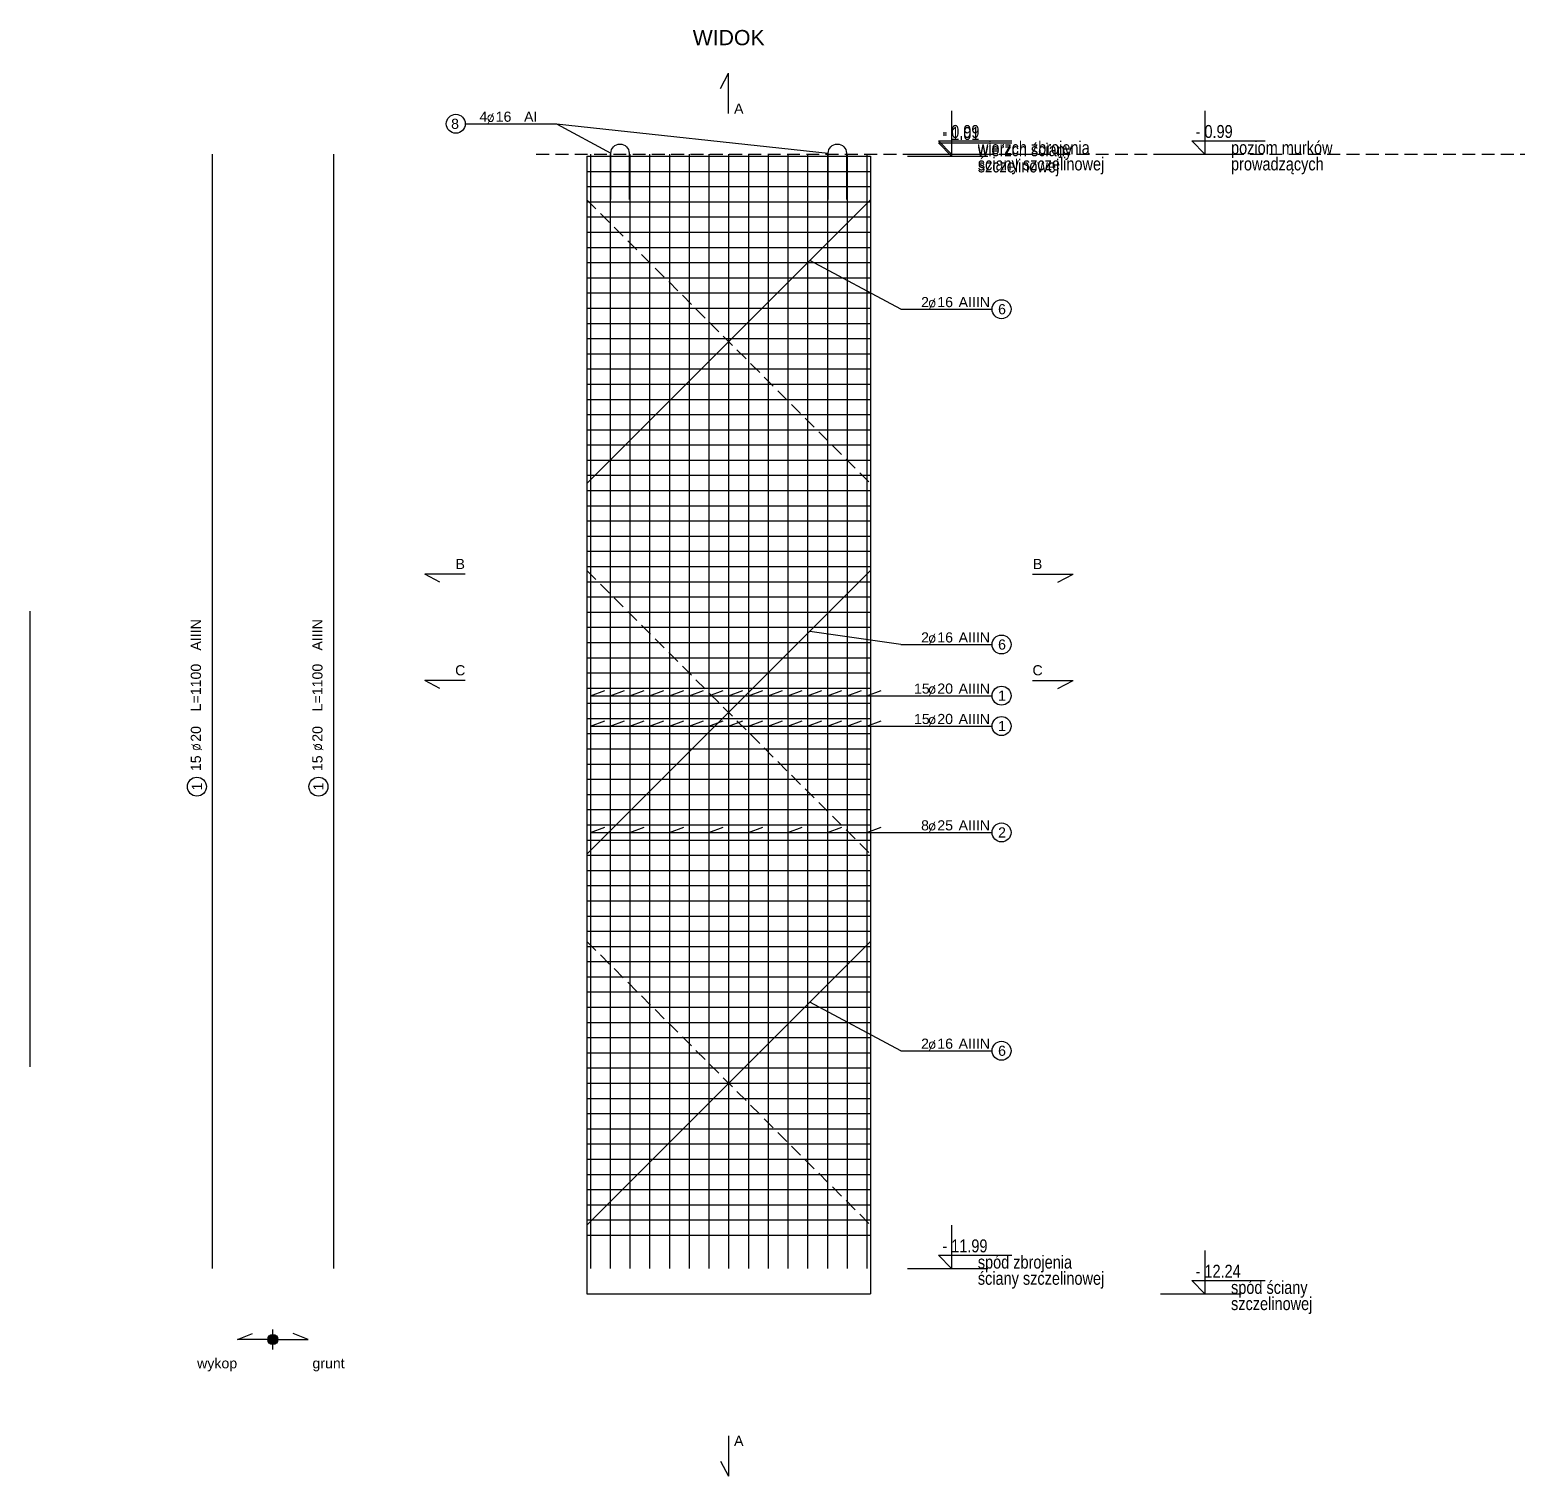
# Model space of a CAD drawing. Extents: x -5033 to 9347, y -16423 to -2430.
# Drawn here: x -1550 to -81, y -3858 to -2430 of the extents above; entities that cross this region are included whole.
import ezdxf
from ezdxf.enums import TextEntityAlignment as Align

# ---------------------------------------------------------------- set-up
doc = ezdxf.new("R2010")
doc.units = 0
doc.header["$MEASUREMENT"] = 0
doc.linetypes.add('DASHED', pattern=[19.05, 12.7, -6.35])
for name, color, linetype in [('__SOL-KOTY_WYSOKOSCIOWE', 4, 'CONTINUOUS'), ('__SOL-OPISY', 4, 'CONTINUOUS'), ('__SOL-PRZERYWANA', 253, 'DASHED'), ('__SOL-WIDOK', 4, 'CONTINUOUS'), ('__SOL-ZBROJENIE', 3, 'CONTINUOUS')]:
    doc.layers.add(name, color=color, linetype=linetype)
doc.styles.add('ARIAL', font='arial.ttf', dxfattribs={"height": 2.5})
doc.styles.add('SIMPLEX', font='SIMPLEX.SHX', dxfattribs={"width": 0.8})
doc.styles.get("Standard").update_dxf_attribs({"font": 'arial.ttf'})

# ---------------------------------------------------------------- blocks, each defined once
blk = doc.blocks.new('OPIS_PRET_BEZ_LINII')
at = {"layer": '__SOL-OPISY'}
blk.add_circle((25.7, 0), 9.36, dxfattribs=at)
at = {"layer": '__SOL-OPISY', "style": 'SIMPLEX', "width": 0.9}
blk.add_text(' %%c ', height=10, dxfattribs=at).set_placement((64.7, -4.8), align=Align.CENTER)
at = {"layer": '__SOL-OPISY', "style": 'ARIAL', "width": 0.8}
blk.add_attdef('NUMER', text='', height=10, dxfattribs=at).set_placement((25.7, 0), align=Align.MIDDLE)
blk.add_attdef('ILOSC', text='', height=10, dxfattribs=at).set_placement((56.9, -5.1), align=Align.RIGHT)
for tag, p in [('SREDNICA', (71, -5.1)), ('DLUGOSC', (95.1, -5.2)), ('STAL', (144.7, -5.2))]:
    blk.add_attdef(tag, p, '', height=10, dxfattribs=at)
blk = doc.blocks.new('OPIS_PRAWY')
at = {"layer": '__SOL-OPISY'}
blk.add_line((0, 0), (90, 0), dxfattribs=at)
blk.add_circle((99.4, 0), 9.36, dxfattribs=at)
at = {"layer": '__SOL-OPISY', "style": 'SIMPLEX', "width": 0.9}
blk.add_text(' %%c ', height=10, dxfattribs=at).set_placement((20.9, 0.5))
at = {"layer": '__SOL-OPISY', "style": 'ARIAL', "width": 0.8}
blk.add_attdef('ILOSC', text='', height=10, dxfattribs=at).set_placement((27.1, 0.1), align=Align.RIGHT)
for tag, p in [('SREDNICA', (35.4, 0.1)), ('STAL', (58.4, 0.5))]:
    blk.add_attdef(tag, p, '', height=10, dxfattribs=at)
for tag, p in [('NUMER', (99.4, 0)), ('DLUGOSC', (52.8, -6.1))]:
    blk.add_attdef(tag, text='', height=10, dxfattribs=at).set_placement(p, align=Align.MIDDLE)
blk = doc.blocks.new('OPIS_LEWY')
at = {"layer": '__SOL-OPISY'}
blk.add_line((-90, 0), (0, 0), dxfattribs=at)
blk.add_circle((-99.4, 0), 9.36, dxfattribs=at)
at = {"layer": '__SOL-OPISY', "style": 'SIMPLEX', "width": 0.9}
blk.add_text(' %%c ', height=10, dxfattribs=at).set_placement((-75, 0.5))
at = {"layer": '__SOL-OPISY', "style": 'ARIAL', "width": 0.8}
for tag, p in [('NUMER', (-99.4, 0)), ('DLUGOSC', (-58.9, -6.6))]:
    blk.add_attdef(tag, text='', height=10, dxfattribs=at).set_placement(p, align=Align.MIDDLE)
blk.add_attdef('ILOSC', text='', height=10, dxfattribs=at).set_placement((-74, 0.1), align=Align.RIGHT)
for tag, p in [('SREDNICA', (-65.8, 0.1)), ('STAL', (-42.7, 0.3))]:
    blk.add_attdef(tag, p, '', height=10, dxfattribs=at)
blk = doc.blocks.new('KOTA')
at = {"layer": '__SOL-KOTY_WYSOKOSCIOWE'}
for p, q in [((0, 33.4), (0, 0)), ((-34, 0), (28, 0)), ((0, 0), (-9.9, 10.4)), ((-9.9, 10.4), (46.5, 10.4))]:
    blk.add_line(p, q, dxfattribs=at)
at = {"layer": '__SOL-KOTY_WYSOKOSCIOWE', "style": 'ARIAL', "width": 0.8}
blk.add_attdef('RZEDNA', (500.5, 15.9), '', height=10.4, dxfattribs=at)

msp = doc.modelspace()

# ---------------------------------------------------------------- hatches: boundary and pattern name
at = {"layer": '__SOL-OPISY'}
msp.add_hatch(color=256, dxfattribs=at).paths.add_polyline_path([(-1305, -3723, 1), (-1315, -3723, 1)])

# ---------------------------------------------------------------- linework, layer by layer
for p, q in [((-868, -2488), (-860, -2473)), ((-860, -2513), (-860, -2473)), ((-1030, -2523), (-976.25, -2552)), ((-1030, -2523), (-761.75, -2552)), ((-690, -2706), (-780, -2658)), ((-1120, -2967.5), (-1160, -2967.5)), ((-1145, -2975.5), (-1160, -2967.5)), ((-560, -2967.5), (-520, -2967.5)), ((-535, -2975.5), (-520, -2967.5)), ((-690, -3037), (-780, -3024)), ((-1120, -3072.5), (-1160, -3072.5)), ((-1145, -3080.5), (-1160, -3072.5)), ((-996.5, -3087.5), (-982.4, -3082.37)), ((-977, -3087.5), (-962.9, -3082.37)), ((-957.5, -3087.5), (-943.4, -3082.37)), ((-938, -3087.5), (-923.9, -3082.37)), ((-918.5, -3087.5), (-904.4, -3082.37)), ((-899, -3087.5), (-884.9, -3082.37)), ((-879.5, -3087.5), (-865.4, -3082.37)), ((-860, -3087.5), (-845.9, -3082.37)), ((-840.5, -3087.5), (-826.4, -3082.37)), ((-821, -3087.5), (-806.9, -3082.37)), ((-801.5, -3087.5), (-787.4, -3082.37)), ((-782, -3087.5), (-767.9, -3082.37)), ((-762.5, -3087.5), (-748.4, -3082.37)), ((-743, -3087.5), (-728.9, -3082.37)), ((-723.5, -3087.5), (-709.4, -3082.37)), ((-560, -3072.5), (-520, -3072.5)), ((-535, -3080.5), (-520, -3072.5)), ((-996.5, -3087.5), (-690, -3087.5)), ((-996.5, -3117.5), (-982.4, -3112.37)), ((-977, -3117.5), (-962.9, -3112.37)), ((-957.5, -3117.5), (-943.4, -3112.37)), ((-938, -3117.5), (-923.9, -3112.37)), ((-918.5, -3117.5), (-904.4, -3112.37)), ((-899, -3117.5), (-884.9, -3112.37)), ((-879.5, -3117.5), (-865.4, -3112.37)), ((-860, -3117.5), (-845.9, -3112.37)), ((-840.5, -3117.5), (-826.4, -3112.37)), ((-821, -3117.5), (-806.9, -3112.37)), ((-801.5, -3117.5), (-787.4, -3112.37)), ((-782, -3117.5), (-767.9, -3112.37)), ((-762.5, -3117.5), (-748.4, -3112.37)), ((-743, -3117.5), (-728.9, -3112.37)), ((-723.5, -3117.5), (-709.4, -3112.37)), ((-996.5, -3117.5), (-690, -3117.5)), ((-996.5, -3222.5), (-982.4, -3217.37)), ((-996.5, -3222.5), (-690, -3222.5)), ((-957.5, -3222.5), (-943.4, -3217.37)), ((-918.5, -3222.5), (-904.4, -3217.37)), ((-879.5, -3222.5), (-865.4, -3217.37)), ((-840.5, -3222.5), (-826.4, -3217.37)), ((-801.5, -3222.5), (-787.4, -3217.37)), ((-762.5, -3222.5), (-748.4, -3217.37)), ((-723.5, -3222.5), (-709.4, -3217.37)), ((-690, -3438), (-780, -3390)), ((-1310, -3733), (-1310, -3713)), ((-1345, -3723), (-1330, -3717)), ((-1310, -3723), (-1345, -3723)), ((-1310, -3723), (-1275, -3723)), ((-1275, -3723), (-1290, -3717)), ((-860, -3818), (-860, -3858)), ((-868, -3843), (-860, -3858))]:
    msp.add_line(p, q, dxfattribs=at)
msp.add_circle((-1310, -3723), 5, dxfattribs=at)
at = {"layer": '__SOL-PRZERYWANA'}
msp.add_line((-1050, -2553), (330, -2553), dxfattribs=at)
for points in [[(-1000, -2578), (-1000, -2598), (-720, -2878), (-720, -2898)], [(-1000, -2944), (-1000, -2964), (-720, -3244), (-720, -3264)], [(-1000, -3310), (-1000, -3330), (-720, -3610), (-720, -3630)]]:
    msp.add_lwpolyline(points, dxfattribs=at)
at = {"layer": '__SOL-WIDOK'}
for p, q in [((-1000, -2555), (-1000, -3678)), ((-1000, -2555), (-720, -2555)), ((-720, -2555), (-720, -3678)), ((-1000, -3678), (-720, -3678))]:
    msp.add_line(p, q, dxfattribs=at)
at = {"layer": '__SOL-ZBROJENIE'}
for p, q in [((-1370, -2553), (-1370, -3653)), ((-1250, -2553), (-1250, -3653)), ((-996.5, -2553), (-996.5, -3653)), ((-977, -2553), (-977, -3653)), ((-957.5, -2553), (-957.5, -3653)), ((-938, -2553), (-938, -3653)), ((-918.5, -2553), (-918.5, -3653)), ((-899, -2553), (-899, -3653)), ((-879.5, -2553), (-879.5, -3653)), ((-860, -2553), (-860, -3653)), ((-840.5, -2553), (-840.5, -3653)), ((-821, -2553), (-821, -3653)), ((-801.5, -2553), (-801.5, -3653)), ((-782, -2553), (-782, -3653)), ((-762.5, -2553), (-762.5, -3653)), ((-743, -2553), (-743, -3653)), ((-723.5, -2553), (-723.5, -3653)), ((-1000, -2570), (-720, -2570)), ((-1000, -2585), (-720, -2585)), ((-1000, -2600), (-720, -2600)), ((-1000, -2615), (-720, -2615)), ((-1000, -2630), (-720, -2630)), ((-1000, -2645), (-720, -2645)), ((-1000, -2660), (-720, -2660)), ((-1000, -2675), (-720, -2675)), ((-1000, -2690), (-720, -2690)), ((-1000, -2705), (-720, -2705)), ((-1000, -2720), (-720, -2720)), ((-1000, -2735), (-720, -2735)), ((-1000, -2750), (-720, -2750)), ((-1000, -2765), (-720, -2765)), ((-1000, -2780), (-720, -2780)), ((-1000, -2795), (-720, -2795)), ((-1000, -2810), (-720, -2810)), ((-1000, -2825), (-720, -2825)), ((-1000, -2840), (-720, -2840)), ((-1000, -2855), (-720, -2855)), ((-1000, -2870), (-720, -2870)), ((-1000, -2885), (-720, -2885)), ((-1000, -2900), (-720, -2900)), ((-1000, -2915), (-720, -2915)), ((-1000, -2930), (-720, -2930)), ((-1000, -2945), (-720, -2945)), ((-1000, -2960), (-720, -2960)), ((-1000, -2975), (-720, -2975)), ((-1000, -2990), (-720, -2990)), ((-1550, -3004), (-1550, -3454)), ((-1000, -3005), (-720, -3005)), ((-1000, -3020), (-720, -3020)), ((-1000, -3035), (-720, -3035)), ((-1000, -3050), (-720, -3050)), ((-1000, -3065), (-720, -3065)), ((-1000, -3080), (-720, -3080)), ((-1000, -3095), (-720, -3095)), ((-1000, -3110), (-720, -3110)), ((-1000, -3125), (-720, -3125)), ((-1000, -3140), (-720, -3140)), ((-1000, -3155), (-720, -3155)), ((-1000, -3170), (-720, -3170)), ((-1000, -3185), (-720, -3185)), ((-1000, -3200), (-720, -3200)), ((-1000, -3215), (-720, -3215)), ((-1000, -3230), (-720, -3230)), ((-1000, -3245), (-720, -3245)), ((-1000, -3260), (-720, -3260)), ((-1000, -3275), (-720, -3275)), ((-1000, -3290), (-720, -3290)), ((-1000, -3305), (-720, -3305)), ((-1000, -3320), (-720, -3320)), ((-1000, -3335), (-720, -3335)), ((-1000, -3350), (-720, -3350)), ((-1000, -3365), (-720, -3365)), ((-1000, -3380), (-720, -3380)), ((-1000, -3395), (-720, -3395)), ((-1000, -3410), (-720, -3410)), ((-1000, -3425), (-720, -3425)), ((-1000, -3440), (-720, -3440)), ((-1000, -3455), (-720, -3455)), ((-1000, -3470), (-720, -3470)), ((-1000, -3485), (-720, -3485)), ((-1000, -3500), (-720, -3500)), ((-1000, -3515), (-720, -3515)), ((-1000, -3530), (-720, -3530)), ((-1000, -3545), (-720, -3545)), ((-1000, -3560), (-720, -3560)), ((-1000, -3575), (-720, -3575)), ((-1000, -3590), (-720, -3590)), ((-1000, -3605), (-720, -3605)), ((-1000, -3620), (-720, -3620))]:
    msp.add_line(p, q, dxfattribs=at)
for points in [[(-976.25, -2597.86), (-976.25, -2552, -1), (-958.25, -2552), (-958.25, -2597.86)], [(-761.75, -2597.86), (-761.75, -2552, -1), (-743.75, -2552), (-743.75, -2597.86)]]:
    msp.add_lwpolyline(points, format="xyb", dxfattribs=at)
for points in [[(-720, -2578), (-720, -2598), (-1000, -2878), (-1000, -2898)], [(-720, -2944), (-720, -2964), (-1000, -3244), (-1000, -3264)], [(-720, -3310), (-720, -3330), (-1000, -3610), (-1000, -3630)]]:
    msp.add_lwpolyline(points, dxfattribs=at)

# ---------------------------------------------------------------- block references
at = {"layer": '__SOL-KOTY_WYSOKOSCIOWE'}
ref = msp.add_blockref('KOTA', (-640, -2553), dxfattribs=dict(at, xscale=1.28, yscale=1.28, zscale=1.28))
ref.add_attrib('RZEDNA', '- 0.99', (-649, -2537), dxfattribs={"height": 12.8, "style": 'ARIAL', "width": 0.8})
ref.add_attrib('OPIS1', 'wierzch zbrojenia', (-614, -2553), dxfattribs={"height": 12.8, "style": 'ARIAL', "width": 0.8})
ref.add_attrib('OPIS2', 'ściany szczelinowej', (-614, -2569), dxfattribs={"height": 12.8, "style": 'ARIAL', "width": 0.8})
ref = msp.add_blockref('KOTA', (-390, -2553), dxfattribs=dict(at, xscale=1.28, yscale=1.28, zscale=1.28))
ref.add_attrib('RZEDNA', '- 0.99', (-399, -2537), dxfattribs={"height": 12.8, "style": 'ARIAL', "width": 0.8})
ref.add_attrib('OPIS1', 'poziom murków', (-364, -2553), dxfattribs={"height": 12.8, "style": 'ARIAL', "width": 0.8})
ref.add_attrib('OPIS2', 'prowadzących', (-364, -2569), dxfattribs={"height": 12.8, "style": 'ARIAL', "width": 0.8})
ref = msp.add_blockref('KOTA', (-640, -2555), dxfattribs=dict(at, xscale=1.28, yscale=1.28, zscale=1.28))
ref.add_attrib('RZEDNA', '- 1.01', (-649, -2539), dxfattribs={"height": 12.8, "style": 'ARIAL', "width": 0.8})
ref.add_attrib('OPIS1', 'wierzch ściany', (-614, -2555), dxfattribs={"height": 12.8, "style": 'ARIAL', "width": 0.8})
ref.add_attrib('OPIS2', 'szczelinowej', (-614, -2571), dxfattribs={"height": 12.8, "style": 'ARIAL', "width": 0.8})
ref = msp.add_blockref('KOTA', (-640, -3653), dxfattribs=dict(at, xscale=1.28, yscale=1.28, zscale=1.28))
ref.add_attrib('RZEDNA', '- 11.99', (-649, -3637), dxfattribs={"height": 12.8, "style": 'ARIAL', "width": 0.8})
ref.add_attrib('OPIS1', 'spód zbrojenia', (-614, -3653), dxfattribs={"height": 12.8, "style": 'ARIAL', "width": 0.8})
ref.add_attrib('OPIS2', 'ściany szczelinowej', (-614, -3669), dxfattribs={"height": 12.8, "style": 'ARIAL', "width": 0.8})
ref = msp.add_blockref('KOTA', (-390, -3678), dxfattribs=dict(at, xscale=1.28, yscale=1.28, zscale=1.28))
ref.add_attrib('RZEDNA', '- 12.24', (-399, -3662), dxfattribs={"height": 12.8, "style": 'ARIAL', "width": 0.8})
ref.add_attrib('OPIS1', 'spód ściany', (-364, -3678), dxfattribs={"height": 12.8, "style": 'ARIAL', "width": 0.8})
ref.add_attrib('OPIS2', 'szczelinowej', (-364, -3694), dxfattribs={"height": 12.8, "style": 'ARIAL', "width": 0.8})
at = {"layer": '__SOL-OPISY'}
ref = msp.add_blockref('OPIS_LEWY', (-1030, -2523), dxfattribs=at)
ref.add_attrib('ILOSC', '4', (-1106, -2521), dxfattribs={"height": 10, "style": 'ARIAL'})
ref.add_attrib('SREDNICA', '16', (-1090, -2521), dxfattribs={"height": 10, "style": 'ARIAL'})
ref.add_attrib('STAL', 'AI', (-1062, -2521), dxfattribs={"height": 10, "style": 'ARIAL'})
ref.add_attrib('NUMER', '8', (-1134, -2528), dxfattribs={"height": 10, "style": 'ARIAL'})
ref = msp.add_blockref('OPIS_PRAWY', (-690, -2706), dxfattribs=at)
ref.add_attrib('ILOSC', '2', (-670, -2704), dxfattribs={"height": 10, "style": 'ARIAL'})
ref.add_attrib('SREDNICA', '16', (-654, -2704), dxfattribs={"height": 10, "style": 'ARIAL'})
ref.add_attrib('STAL', 'AIIIN', (-633, -2704), dxfattribs={"height": 10, "style": 'ARIAL'})
ref.add_attrib('NUMER', '6', (-594, -2711), dxfattribs={"height": 10, "style": 'ARIAL'})
ref = msp.add_blockref('OPIS_PRET_BEZ_LINII', (-1385, -3203), dxfattribs=dict(at, rotation=90))
ref.add_attrib('NUMER', '1', (-1380, -3181), dxfattribs={"height": 10, "rotation": 90, "style": 'ARIAL'})
ref.add_attrib('ILOSC', '15', (-1381, -3162), dxfattribs={"height": 10, "rotation": 90, "style": 'ARIAL'})
ref.add_attrib('SREDNICA', '20', (-1381, -3133), dxfattribs={"height": 10, "rotation": 90, "style": 'ARIAL'})
ref.add_attrib('DLUGOSC', 'L=1100', (-1381, -3103), dxfattribs={"height": 10, "rotation": 90, "style": 'ARIAL'})
ref.add_attrib('STAL', 'AIIIN', (-1381, -3043), dxfattribs={"height": 10, "rotation": 90, "style": 'ARIAL'})
ref = msp.add_blockref('OPIS_PRET_BEZ_LINII', (-1265, -3203), dxfattribs=dict(at, rotation=90))
ref.add_attrib('NUMER', '1', (-1260, -3181), dxfattribs={"height": 10, "rotation": 90, "style": 'ARIAL'})
ref.add_attrib('ILOSC', '15', (-1261, -3162), dxfattribs={"height": 10, "rotation": 90, "style": 'ARIAL'})
ref.add_attrib('SREDNICA', '20', (-1261, -3133), dxfattribs={"height": 10, "rotation": 90, "style": 'ARIAL'})
ref.add_attrib('DLUGOSC', 'L=1100', (-1261, -3103), dxfattribs={"height": 10, "rotation": 90, "style": 'ARIAL'})
ref.add_attrib('STAL', 'AIIIN', (-1261, -3043), dxfattribs={"height": 10, "rotation": 90, "style": 'ARIAL'})
ref = msp.add_blockref('OPIS_PRAWY', (-690, -3037), dxfattribs=at)
ref.add_attrib('ILOSC', '2', (-670, -3035), dxfattribs={"height": 10, "style": 'ARIAL'})
ref.add_attrib('SREDNICA', '16', (-654, -3035), dxfattribs={"height": 10, "style": 'ARIAL'})
ref.add_attrib('STAL', 'AIIIN', (-633, -3035), dxfattribs={"height": 10, "style": 'ARIAL'})
ref.add_attrib('NUMER', '6', (-594, -3042), dxfattribs={"height": 10, "style": 'ARIAL'})
ref = msp.add_blockref('OPIS_PRAWY', (-690, -3087.5), dxfattribs=at)
ref.add_attrib('ILOSC', '15', (-677, -3085.5), dxfattribs={"height": 10, "style": 'ARIAL'})
ref.add_attrib('SREDNICA', '20', (-654, -3085.5), dxfattribs={"height": 10, "style": 'ARIAL'})
ref.add_attrib('STAL', 'AIIIN', (-633, -3085.5), dxfattribs={"height": 10, "style": 'ARIAL'})
ref.add_attrib('NUMER', '1', (-594, -3092.5), dxfattribs={"height": 10, "style": 'ARIAL'})
ref = msp.add_blockref('OPIS_PRAWY', (-690, -3117.5), dxfattribs=at)
ref.add_attrib('ILOSC', '15', (-677, -3115.5), dxfattribs={"height": 10, "style": 'ARIAL'})
ref.add_attrib('SREDNICA', '20', (-654, -3115.5), dxfattribs={"height": 10, "style": 'ARIAL'})
ref.add_attrib('STAL', 'AIIIN', (-633, -3115.5), dxfattribs={"height": 10, "style": 'ARIAL'})
ref.add_attrib('NUMER', '1', (-594, -3122.5), dxfattribs={"height": 10, "style": 'ARIAL'})
ref = msp.add_blockref('OPIS_PRAWY', (-690, -3222.5), dxfattribs=at)
ref.add_attrib('ILOSC', '8', (-670, -3220.5), dxfattribs={"height": 10, "style": 'ARIAL'})
ref.add_attrib('SREDNICA', '25', (-654, -3220.5), dxfattribs={"height": 10, "style": 'ARIAL'})
ref.add_attrib('STAL', 'AIIIN', (-633, -3220.5), dxfattribs={"height": 10, "style": 'ARIAL'})
ref.add_attrib('NUMER', '2', (-594, -3227.5), dxfattribs={"height": 10, "style": 'ARIAL'})
ref = msp.add_blockref('OPIS_PRAWY', (-690, -3438), dxfattribs=at)
ref.add_attrib('ILOSC', '2', (-670, -3436), dxfattribs={"height": 10, "style": 'ARIAL'})
ref.add_attrib('SREDNICA', '16', (-654, -3436), dxfattribs={"height": 10, "style": 'ARIAL'})
ref.add_attrib('STAL', 'AIIIN', (-633, -3436), dxfattribs={"height": 10, "style": 'ARIAL'})
ref.add_attrib('NUMER', '6', (-594, -3443), dxfattribs={"height": 10, "style": 'ARIAL'})

# ---------------------------------------------------------------- texts
at = {"layer": '__SOL-OPISY', "width": 2500, "attachment_point": 5}
for s, insert, char_height in [('\\P\\PWIDOK\\P', (-860, -2413), 15), ('A\\P', (-850, -2508), 10), ('B\\P', (-1125, -2957.5), 10), ('B\\P', (-555, -2957.5), 10), ('C\\P', (-1125, -3062.5), 10), ('C\\P', (-555, -3062.5), 10), ('wykop\\P', (-1365, -3748), 10), ('grunt\\P', (-1255, -3748), 10), ('A\\P', (-850, -3823), 10)]:
    msp.add_mtext(s, dxfattribs=dict(at, insert=insert, char_height=char_height))

doc.saveas('drawing.dxf')
